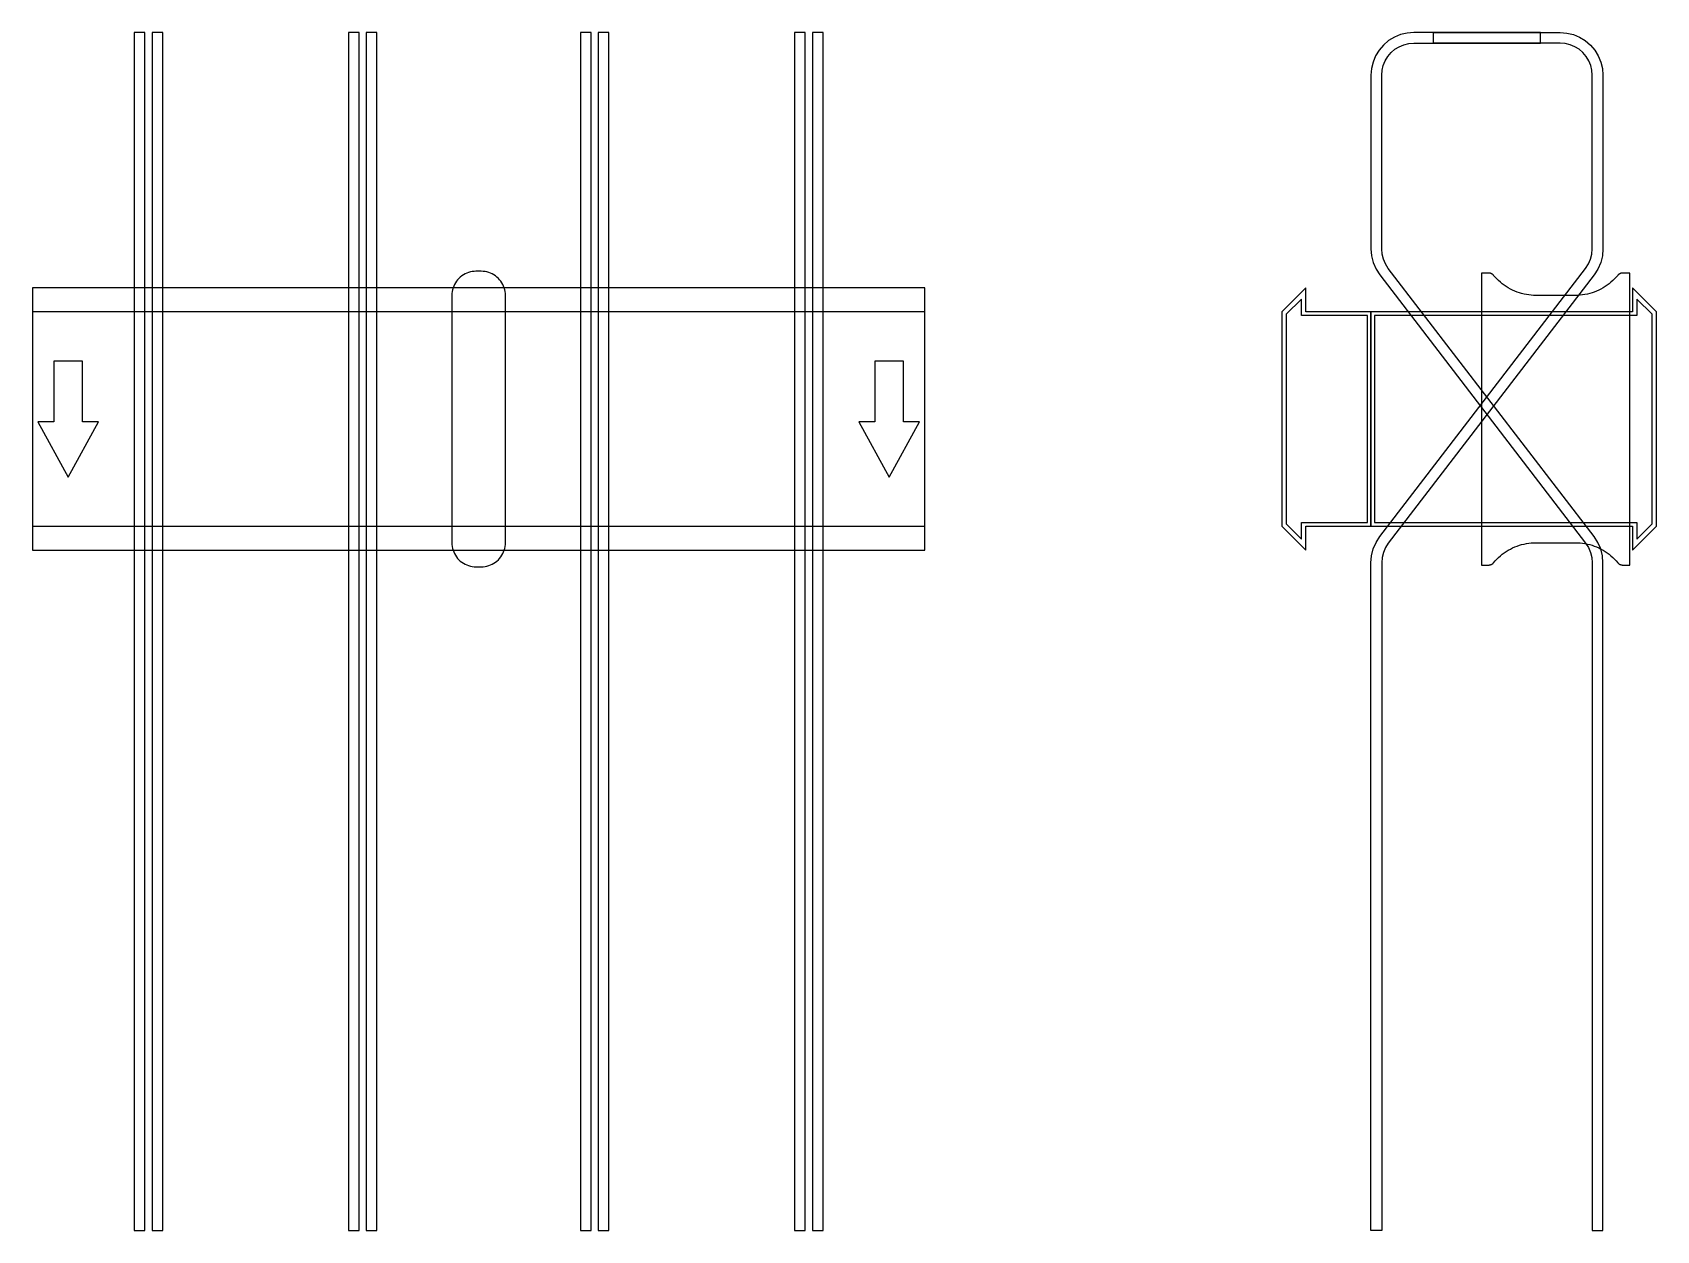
# Model space of a CAD drawing. Extents: x 0 to 910, y -455 to 217.
import ezdxf

# ---------------------------------------------------------------- set-up
doc = ezdxf.new("R2010")
doc.units = 0
doc.layers.add('Halfen', color=7, linetype='CONTINUOUS')

msp = doc.modelspace()

# ---------------------------------------------------------------- linework, layer by layer
at = {"layer": 'Halfen', "color": 7}
for points in [[(63, -454.728), (63, 216.629), (57, 216.629), (57, -454.728)], [(73, -454.728), (73, 216.629), (67, 216.629), (67, -454.728)], [(183, -454.728), (183, 216.629), (177, 216.629), (177, -454.728)], [(193, -454.728), (193, 216.629), (187, 216.629), (187, -454.728)], [(313, -454.728), (313, 216.629), (307, 216.629), (307, -454.728)], [(323, -454.728), (323, 216.629), (317, 216.629), (317, -454.728)], [(433, -454.728), (433, 216.629), (427, 216.629), (427, -454.728)], [(443, -454.728), (443, 216.629), (437, 216.629), (437, -454.728)], [(880, -454.728), (880, -80.478), (879.679, -76.568), (878.726, -72.763), (877.166, -69.164), (875.04, -65.868), (759.72, 84.421), (758.125, 86.894), (756.955, 89.593), (756.24, 92.447), (756, 95.379), (756, 192.629), (756.222, 195.445), (756.881, 198.191), (757.962, 200.801), (759.438, 203.209), (761.272, 205.357), (763.42, 207.191), (765.828, 208.667), (768.438, 209.748), (771.184, 210.407), (774, 210.629), (845, 210.629), (845, 216.629), (774, 216.629), (770.246, 216.333), (766.584, 215.454), (763.104, 214.013), (759.893, 212.045), (757.029, 209.599), (754.584, 206.736), (752.616, 203.525), (751.175, 200.045), (750.295, 196.383), (750, 192.629), (750, 95.379), (750.321, 91.47), (751.274, 87.665), (752.834, 84.066), (754.96, 80.769), (870.28, -69.52), (871.875, -71.993), (873.045, -74.692), (873.76, -77.546), (874, -80.478), (874, -454.728)], [(750, -454.728), (750, -80.478), (750.321, -76.568), (751.274, -72.763), (752.834, -69.164), (754.96, -65.868), (870.28, 84.421), (871.875, 86.894), (873.045, 89.593), (873.76, 92.447), (874, 95.379), (874, 192.629), (873.778, 195.445), (873.119, 198.191), (872.038, 200.801), (870.562, 203.209), (868.728, 205.357), (866.58, 207.191), (864.172, 208.667), (861.562, 209.748), (858.816, 210.407), (856, 210.629), (785, 210.629), (785, 216.629), (856, 216.629), (859.754, 216.333), (863.416, 215.454), (866.896, 214.013), (870.107, 212.045), (872.971, 209.599), (875.416, 206.736), (877.384, 203.525), (878.825, 200.045), (879.705, 196.383), (880, 192.629), (880, 95.379), (879.679, 91.47), (878.726, 87.665), (877.166, 84.066), (875.04, 80.769), (759.72, -69.52), (758.125, -71.993), (756.955, -74.692), (756.24, -77.546), (756, -80.478), (756, -454.728)], [(265, -69.3), (265, -56.8), (265, 69.3), (264.958, 70.359), (264.834, 71.412), (264.627, 72.452), (264.339, 73.472), (263.972, 74.466), (263.529, 75.429), (263.011, 76.354), (262.422, 77.235), (261.765, 78.068), (261.046, 78.846), (260.268, 79.565), (259.435, 80.222), (258.554, 80.811), (257.629, 81.329), (256.666, 81.772), (255.672, 82.139), (254.652, 82.427), (253.612, 82.634), (252.559, 82.758), (251.5, 82.8), (248.5, 82.8), (247.441, 82.758), (246.388, 82.634), (245.348, 82.427), (244.328, 82.139), (243.334, 81.772), (242.371, 81.329), (241.446, 80.811), (240.565, 80.222), (239.732, 79.565), (238.954, 78.846), (238.235, 78.068), (237.578, 77.235), (236.989, 76.354), (236.471, 75.429), (236.028, 74.466), (235.661, 73.472), (235.373, 72.452), (235.166, 71.412), (235.042, 70.359), (235, 69.3), (235, -56.8), (235, -69.3), (235.042, -70.359), (235.166, -71.412), (235.373, -72.452), (235.661, -73.472), (236.028, -74.466), (236.471, -75.429), (236.989, -76.354), (237.578, -77.235), (238.235, -78.068), (238.954, -78.846), (239.732, -79.565), (240.565, -80.222), (241.446, -80.811), (242.371, -81.329), (243.334, -81.772), (244.328, -82.139), (245.348, -82.427), (246.388, -82.634), (247.441, -82.758), (248.5, -82.8), (251.5, -82.8), (252.559, -82.758), (253.612, -82.634), (254.652, -82.427), (255.672, -82.139), (256.666, -81.772), (257.629, -81.329), (258.554, -80.811), (259.435, -80.222), (260.268, -79.565), (261.046, -78.846), (261.765, -78.068), (262.422, -77.235), (263.011, -76.354), (263.529, -75.429), (263.972, -74.466), (264.339, -73.472), (264.627, -72.452), (264.834, -71.412), (264.958, -70.359), (265, -69.3)], [(0, -73.5), (500, -73.5), (500, 73.5), (0, 73.5)], [(750, -60), (750, 60), (713.5, 60), (713.5, 73.5), (700, 60), (700, -60), (713.5, -73.5), (713.5, -60)], [(910, -60), (910, 60), (896.5, 73.5), (896.5, 60), (750, 60), (750, -60), (896.5, -60), (896.5, -73.5)], [(895, -81.8), (895, 81.8), (891, 81.8), (890.846, 81.797), (890.691, 81.786), (890.538, 81.769), (890.385, 81.746), (890.234, 81.715), (890.084, 81.678), (889.936, 81.634), (889.789, 81.584), (889.646, 81.527), (889.505, 81.464), (889.366, 81.395), (889.231, 81.32), (889.1, 81.239), (888.972, 81.153), (888.848, 81.06), (888.728, 80.963), (888.613, 80.86), (888.502, 80.752), (888.397, 80.639), (888.296, 80.522), (887.41, 79.491), (886.479, 78.5), (885.505, 77.551), (884.491, 76.646), (883.437, 75.787), (882.347, 74.975), (881.222, 74.211), (880.064, 73.499), (878.876, 72.838), (877.66, 72.23), (876.418, 71.676), (875.153, 71.178), (873.867, 70.736), (872.563, 70.351), (871.243, 70.024), (869.911, 69.756), (868.567, 69.547), (867.216, 69.397), (865.859, 69.307), (864.5, 69.277), (842.5, 69.277), (841.141, 69.307), (839.784, 69.397), (838.433, 69.547), (837.089, 69.756), (835.757, 70.024), (834.437, 70.351), (833.133, 70.736), (831.847, 71.178), (830.582, 71.676), (829.34, 72.23), (828.124, 72.838), (826.936, 73.499), (825.778, 74.211), (824.653, 74.975), (823.563, 75.787), (822.509, 76.646), (821.495, 77.551), (820.521, 78.5), (819.59, 79.491), (818.704, 80.522), (818.603, 80.639), (818.498, 80.752), (818.387, 80.86), (818.272, 80.963), (818.152, 81.06), (818.028, 81.153), (817.9, 81.239), (817.769, 81.32), (817.634, 81.395), (817.495, 81.464), (817.354, 81.527), (817.211, 81.584), (817.064, 81.634), (816.916, 81.678), (816.766, 81.715), (816.615, 81.746), (816.462, 81.769), (816.309, 81.786), (816.154, 81.797), (816, 81.8), (812, 81.8), (812, -81.8), (816, -81.8), (816.154, -81.797), (816.309, -81.786), (816.462, -81.769), (816.615, -81.746), (816.766, -81.715), (816.916, -81.678), (817.064, -81.634), (817.211, -81.584), (817.354, -81.527), (817.495, -81.464), (817.634, -81.395), (817.769, -81.32), (817.9, -81.239), (818.028, -81.153), (818.152, -81.06), (818.272, -80.963), (818.387, -80.86), (818.498, -80.752), (818.603, -80.639), (818.704, -80.522), (819.59, -79.491), (820.521, -78.5), (821.495, -77.551), (822.509, -76.646), (823.563, -75.787), (824.653, -74.975), (825.778, -74.211), (826.936, -73.499), (828.124, -72.838), (829.34, -72.23), (830.582, -71.676), (831.847, -71.178), (833.133, -70.736), (834.437, -70.351), (835.757, -70.024), (837.089, -69.756), (838.433, -69.547), (839.784, -69.397), (841.141, -69.307), (842.5, -69.277), (864.5, -69.277), (865.859, -69.307), (867.216, -69.397), (868.567, -69.547), (869.911, -69.756), (871.243, -70.024), (872.563, -70.351), (873.867, -70.736), (875.153, -71.178), (876.418, -71.676), (877.66, -72.23), (878.876, -72.838), (880.064, -73.499), (881.222, -74.211), (882.347, -74.975), (883.437, -75.787), (884.491, -76.646), (885.505, -77.551), (886.479, -78.5), (887.41, -79.491), (888.296, -80.522), (888.397, -80.639), (888.502, -80.752), (888.613, -80.86), (888.728, -80.963), (888.848, -81.06), (888.972, -81.153), (889.1, -81.239), (889.231, -81.32), (889.366, -81.395), (889.505, -81.464), (889.646, -81.527), (889.789, -81.584), (889.936, -81.634), (890.084, -81.678), (890.234, -81.715), (890.385, -81.746), (890.538, -81.769), (890.691, -81.786), (890.846, -81.797), (891, -81.8)], [(748, -58), (748, 58), (711, 58), (711, 67.25), (702.5, 58.75), (702.5, -58.75), (711, -67.25), (711, -58)], [(907.5, -58.75), (907.5, 58.75), (899, 67.25), (899, 58), (752, 58), (752, -58), (899, -58), (899, -67.25)], [(0, -60), (500, -60), (500, 60), (0, 60)], [(20, -32.5), (37, -1.5), (28, -1.5), (28, 32.5), (12, 32.5), (12, -1.5), (3, -1.5)], [(480, -32.5), (497, -1.5), (488, -1.5), (488, 32.5), (472, 32.5), (472, -1.5), (463, -1.5)]]:
    msp.add_lwpolyline(points, close=True, dxfattribs=at)

doc.saveas('drawing.dxf')
